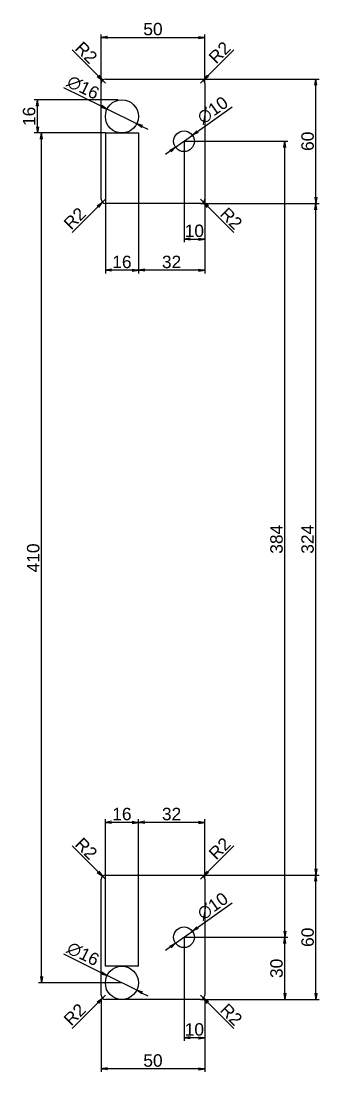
# Model space of a CAD drawing. Header units: inches. Extents: x -878 to 320, y -1900 to 282.
# Drawn here: x -469 to -325, y -1327 to -820 of the extents above; entities that cross this region are included whole.
import ezdxf

# ---------------------------------------------------------------- set-up
doc = ezdxf.new("R2010")
doc.units = ezdxf.units.IN
doc.header["$LTSCALE"] = 15
doc.header["$MEASUREMENT"] = 0
doc.header["$PDMODE"] = 3
doc.header["$PDSIZE"] = 5
doc.layers.add('DIM', color=5, linetype='Continuous', lineweight=13)
doc.styles.get("Standard").update_dxf_attribs({"font": 'arial.ttf'})
doc.dimstyles.new('DIM', dxfattribs={"dimscale": 1.5, "dimtxt": 4, "dimasz": 2, "dimexe": 1, "dimexo": 0, "dimtad": 1, "dimdsep": 46, "dimtxsty": 'Standard', "dimblk": 'OPEN', "dimcen": 0, "dimclrd": 5, "dimclre": 5, "dimclrt": 2, "dimazin": 2, "dimtfac": 1, "dimtix": 1, "dimtmove": 0, "dimatfit": 3, "dimldrblk": 'OPEN', "dimfxl": 1, "dimtolj": 1, "dimtzin": 0, "dimlwd": 25, "dimlwe": 25, "dimarcsym": 0})

# ---------------------------------------------------------------- blocks, each defined once
blk = doc.blocks.new('_Open')
at = {"color": 0, "linetype": 'Continuous', "lineweight": -2}
for p, q in [((-1, 0.17), (0, 0)), ((-1, -0.17), (0, 0)), ((0, 0), (-1, 0))]:
    blk.add_line(p, q, dxfattribs=at)
blk = doc.blocks.new('*D97')
at = {"layer": 'Defpoints', "color": 0, "transparency": 16777216}
for p in [(-389.95, -1261.69), (-379.95, -1291.69), (-389.95, -1310.17)]:
    blk.add_point(p, dxfattribs=at)
at = {"layer": 'DIM', "color": 5, "lineweight": 25, "transparency": 16777216}
for p, q in [((-389.95, -1261.69), (-389.95, -1311.67)), ((-379.95, -1291.69), (-379.95, -1311.67)), ((-382.95, -1310.17), (-386.95, -1310.17))]:
    blk.add_line(p, q, dxfattribs=at)
at = {"layer": 'DIM', "color": 5, "lineweight": 25, "transparency": 16777216, "xscale": 3, "yscale": 3, "zscale": 3, "rotation": 180}
blk.add_blockref('_Open', (-389.95, -1310.17), dxfattribs=at)
at = {"layer": 'DIM', "color": 5, "lineweight": 25, "transparency": 16777216, "xscale": 3, "yscale": 3, "zscale": 3}
blk.add_blockref('_Open', (-379.95, -1310.17), dxfattribs=at)
at = {"layer": 'DIM', "color": 2, "transparency": 16777216, "insert": (-384.95, -1306.17), "char_height": 6, "attachment_point": 5}
blk.add_mtext('\\A1;10', dxfattribs=at)
blk = doc.blocks.new('*D98')
at = {"layer": 'Defpoints', "color": 0, "transparency": 16777216}
for p in [(-429.95, -1291.69), (-379.95, -1291.69), (-429.95, -1325.17)]:
    blk.add_point(p, dxfattribs=at)
at = {"layer": 'DIM', "color": 5, "lineweight": 25, "transparency": 16777216}
for p, q in [((-429.95, -1291.69), (-429.95, -1326.67)), ((-379.95, -1291.69), (-379.95, -1326.67)), ((-382.95, -1325.17), (-426.95, -1325.17))]:
    blk.add_line(p, q, dxfattribs=at)
at = {"layer": 'DIM', "color": 5, "lineweight": 25, "transparency": 16777216, "xscale": 3, "yscale": 3, "zscale": 3, "rotation": 180}
blk.add_blockref('_Open', (-429.95, -1325.17), dxfattribs=at)
at = {"layer": 'DIM', "color": 5, "lineweight": 25, "transparency": 16777216, "xscale": 3, "yscale": 3, "zscale": 3}
blk.add_blockref('_Open', (-379.95, -1325.17), dxfattribs=at)
at = {"layer": 'DIM', "color": 2, "transparency": 16777216, "insert": (-404.95, -1321.17), "char_height": 6, "attachment_point": 5}
blk.add_mtext('\\A1;50', dxfattribs=at)
blk = doc.blocks.new('*D107')
at = {"layer": 'Defpoints', "color": 0, "transparency": 16777216}
for p in [(-385.87, -1258.79), (-394.02, -1264.59)]:
    blk.add_point(p, dxfattribs=at)
at = {"layer": 'DIM', "color": 5, "lineweight": 25, "transparency": 16777216}
for p, q in [((-366.73, -1245.18), (-383.43, -1257.06)), ((-394.02, -1264.59), (-385.87, -1258.79)), ((-396.47, -1266.33), (-398.91, -1268.07))]:
    blk.add_line(p, q, dxfattribs=at)
at = {"layer": 'DIM', "color": 5, "lineweight": 25, "transparency": 16777216, "xscale": 3, "yscale": 3, "zscale": 3}
for p, rotation in [((-385.87, -1258.79), 215.4098618019205), ((-394.02, -1264.59), 35.40986180192046)]:
    blk.add_blockref('_Open', p, dxfattribs=dict(at, rotation=rotation))
at = {"layer": 'DIM', "color": 2, "transparency": 16777216, "insert": (-376.06, -1246.71), "char_height": 6, "attachment_point": 5, "rotation": 35.4099}
blk.add_mtext('\\A1;∅10', dxfattribs=at)
blk = doc.blocks.new('*D108')
at = {"layer": 'Defpoints', "color": 0, "transparency": 16777216}
for p in [(-385.87, -874.79), (-394.02, -880.59)]:
    blk.add_point(p, dxfattribs=at)
at = {"layer": 'DIM', "color": 5, "lineweight": 25, "transparency": 16777216}
for p, q in [((-366.73, -861.18), (-383.43, -873.06)), ((-394.02, -880.59), (-385.87, -874.79)), ((-396.47, -882.33), (-398.91, -884.07))]:
    blk.add_line(p, q, dxfattribs=at)
at = {"layer": 'DIM', "color": 5, "lineweight": 25, "transparency": 16777216, "xscale": 3, "yscale": 3, "zscale": 3}
for p, rotation in [((-385.87, -874.79), 215.4098618019205), ((-394.02, -880.59), 35.40986180192046)]:
    blk.add_blockref('_Open', p, dxfattribs=dict(at, rotation=rotation))
at = {"layer": 'DIM', "color": 2, "transparency": 16777216, "insert": (-376.06, -862.71), "char_height": 6, "attachment_point": 5, "rotation": 35.4099}
blk.add_mtext('\\A1;∅10', dxfattribs=at)
blk = doc.blocks.new('*D109')
at = {"layer": 'Defpoints', "color": 0, "transparency": 16777216}
for p in [(-427.12, -862.14), (-412.78, -869.24)]:
    blk.add_point(p, dxfattribs=at)
at = {"layer": 'DIM', "color": 5, "lineweight": 25, "transparency": 16777216}
for p, q in [((-448.17, -851.71), (-429.81, -860.81)), ((-412.78, -869.24), (-427.12, -862.14)), ((-410.09, -870.58), (-407.4, -871.91))]:
    blk.add_line(p, q, dxfattribs=at)
at = {"layer": 'DIM', "color": 5, "lineweight": 25, "transparency": 16777216, "xscale": 3, "yscale": 3, "zscale": 3}
for p, rotation in [((-427.12, -862.14), 333.6423407419938), ((-412.78, -869.24), 153.6423407419939)]:
    blk.add_blockref('_Open', p, dxfattribs=dict(at, rotation=rotation))
at = {"layer": 'DIM', "color": 2, "transparency": 16777216, "insert": (-438.71, -851.74), "char_height": 6, "attachment_point": 5, "rotation": 333.6423}
blk.add_mtext('\\A1;∅16', dxfattribs=at)
blk = doc.blocks.new('*D110')
at = {"layer": 'Defpoints', "color": 0, "transparency": 16777216}
for p in [(-427.12, -1280.14), (-412.78, -1287.24)]:
    blk.add_point(p, dxfattribs=at)
at = {"layer": 'DIM', "color": 5, "lineweight": 25, "transparency": 16777216}
for p, q in [((-448.17, -1269.71), (-429.81, -1278.81)), ((-412.78, -1287.24), (-427.12, -1280.14)), ((-410.09, -1288.58), (-407.4, -1289.91))]:
    blk.add_line(p, q, dxfattribs=at)
at = {"layer": 'DIM', "color": 5, "lineweight": 25, "transparency": 16777216, "xscale": 3, "yscale": 3, "zscale": 3}
for p, rotation in [((-427.12, -1280.14), 333.6423407419952), ((-412.78, -1287.24), 153.6423407419952)]:
    blk.add_blockref('_Open', p, dxfattribs=dict(at, rotation=rotation))
at = {"layer": 'DIM', "color": 2, "transparency": 16777216, "insert": (-438.71, -1269.74), "char_height": 6, "attachment_point": 5, "rotation": 333.6423}
blk.add_mtext('\\A1;∅16', dxfattribs=at)
blk = doc.blocks.new('*D111')
at = {"layer": 'Defpoints', "color": 0, "transparency": 16777216}
for p in [(-429.36, -1232.28), (-427.95, -1233.69)]:
    blk.add_point(p, dxfattribs=at)
at = {"layer": 'DIM', "color": 5, "lineweight": 25, "transparency": 16777216}
for p, q in [((-444.03, -1217.61), (-431.48, -1230.16)), ((-427.95, -1233.69), (-429.36, -1232.28))]:
    blk.add_line(p, q, dxfattribs=at)
at = {"layer": 'DIM', "color": 5, "lineweight": 25, "transparency": 16777216, "xscale": 3, "yscale": 3, "zscale": 3, "rotation": 315}
blk.add_blockref('_Open', (-429.36, -1232.28), dxfattribs=at)
at = {"layer": 'DIM', "color": 2, "transparency": 16777216, "insert": (-437.18, -1218.88), "char_height": 6, "attachment_point": 5, "rotation": 315}
blk.add_mtext('\\A1;R2', dxfattribs=at)
blk = doc.blocks.new('*D112')
at = {"layer": 'Defpoints', "color": 0, "transparency": 16777216}
for p in [(-381.95, -1289.69), (-380.53, -1291.11)]:
    blk.add_point(p, dxfattribs=at)
at = {"layer": 'DIM', "color": 5, "lineweight": 25, "transparency": 16777216}
for p, q in [((-381.95, -1289.69), (-380.53, -1291.11)), ((-365.87, -1305.77), (-378.41, -1293.23))]:
    blk.add_line(p, q, dxfattribs=at)
at = {"layer": 'DIM', "color": 5, "lineweight": 25, "transparency": 16777216, "xscale": 3, "yscale": 3, "zscale": 3, "rotation": 135}
blk.add_blockref('_Open', (-380.53, -1291.11), dxfattribs=at)
at = {"layer": 'DIM', "color": 2, "transparency": 16777216, "insert": (-367.13, -1298.92), "char_height": 6, "attachment_point": 5, "rotation": 315}
blk.add_mtext('\\A1;R2', dxfattribs=at)
blk = doc.blocks.new('*D113')
at = {"layer": 'Defpoints', "color": 0, "transparency": 16777216}
for p in [(-429.36, -1291.11), (-427.95, -1289.69)]:
    blk.add_point(p, dxfattribs=at)
at = {"layer": 'DIM', "color": 5, "lineweight": 25, "transparency": 16777216}
for p, q in [((-427.95, -1289.69), (-429.36, -1291.11)), ((-444.03, -1305.77), (-431.48, -1293.23))]:
    blk.add_line(p, q, dxfattribs=at)
at = {"layer": 'DIM', "color": 5, "lineweight": 25, "transparency": 16777216, "xscale": 3, "yscale": 3, "zscale": 3, "rotation": 45}
blk.add_blockref('_Open', (-429.36, -1291.11), dxfattribs=at)
at = {"layer": 'DIM', "color": 2, "transparency": 16777216, "insert": (-442.76, -1298.92), "char_height": 6, "attachment_point": 5, "rotation": 45}
blk.add_mtext('\\A1;R2', dxfattribs=at)
blk = doc.blocks.new('*D114')
at = {"layer": 'Defpoints', "color": 0, "transparency": 16777216}
for p in [(-381.95, -1233.69), (-380.53, -1232.28)]:
    blk.add_point(p, dxfattribs=at)
at = {"layer": 'DIM', "color": 5, "lineweight": 25, "transparency": 16777216}
for p, q in [((-365.87, -1217.61), (-378.41, -1230.16)), ((-381.95, -1233.69), (-380.53, -1232.28))]:
    blk.add_line(p, q, dxfattribs=at)
at = {"layer": 'DIM', "color": 5, "lineweight": 25, "transparency": 16777216, "xscale": 3, "yscale": 3, "zscale": 3, "rotation": 225}
blk.add_blockref('_Open', (-380.53, -1232.28), dxfattribs=at)
at = {"layer": 'DIM', "color": 2, "transparency": 16777216, "insert": (-372.72, -1218.88), "char_height": 6, "attachment_point": 5, "rotation": 45}
blk.add_mtext('\\A1;R2', dxfattribs=at)
blk = doc.blocks.new('*D115')
at = {"layer": 'Defpoints', "color": 0, "transparency": 16777216}
for p in [(-429.36, -848.28), (-427.95, -849.69)]:
    blk.add_point(p, dxfattribs=at)
at = {"layer": 'DIM', "color": 5, "lineweight": 25, "transparency": 16777216}
for p, q in [((-444.03, -833.61), (-431.48, -846.16)), ((-427.95, -849.69), (-429.36, -848.28))]:
    blk.add_line(p, q, dxfattribs=at)
at = {"layer": 'DIM', "color": 5, "lineweight": 25, "transparency": 16777216, "xscale": 3, "yscale": 3, "zscale": 3, "rotation": 315}
blk.add_blockref('_Open', (-429.36, -848.28), dxfattribs=at)
at = {"layer": 'DIM', "color": 2, "transparency": 16777216, "insert": (-437.18, -834.88), "char_height": 6, "attachment_point": 5, "rotation": 315}
blk.add_mtext('\\A1;R2', dxfattribs=at)
blk = doc.blocks.new('*D116')
at = {"layer": 'Defpoints', "color": 0, "transparency": 16777216}
for p in [(-429.36, -907.11), (-427.95, -905.69)]:
    blk.add_point(p, dxfattribs=at)
at = {"layer": 'DIM', "color": 5, "lineweight": 25, "transparency": 16777216}
for p, q in [((-427.95, -905.69), (-429.36, -907.11)), ((-444.03, -921.77), (-431.48, -909.23))]:
    blk.add_line(p, q, dxfattribs=at)
at = {"layer": 'DIM', "color": 5, "lineweight": 25, "transparency": 16777216, "xscale": 3, "yscale": 3, "zscale": 3, "rotation": 45}
blk.add_blockref('_Open', (-429.36, -907.11), dxfattribs=at)
at = {"layer": 'DIM', "color": 2, "transparency": 16777216, "insert": (-442.76, -914.92), "char_height": 6, "attachment_point": 5, "rotation": 45}
blk.add_mtext('\\A1;R2', dxfattribs=at)
blk = doc.blocks.new('*D117')
at = {"layer": 'Defpoints', "color": 0, "transparency": 16777216}
for p in [(-381.95, -905.69), (-380.53, -907.11)]:
    blk.add_point(p, dxfattribs=at)
at = {"layer": 'DIM', "color": 5, "lineweight": 25, "transparency": 16777216}
for p, q in [((-381.95, -905.69), (-380.53, -907.11)), ((-365.87, -921.77), (-378.41, -909.23))]:
    blk.add_line(p, q, dxfattribs=at)
at = {"layer": 'DIM', "color": 5, "lineweight": 25, "transparency": 16777216, "xscale": 3, "yscale": 3, "zscale": 3, "rotation": 135}
blk.add_blockref('_Open', (-380.53, -907.11), dxfattribs=at)
at = {"layer": 'DIM', "color": 2, "transparency": 16777216, "insert": (-367.13, -914.92), "char_height": 6, "attachment_point": 5, "rotation": 315}
blk.add_mtext('\\A1;R2', dxfattribs=at)
blk = doc.blocks.new('*D118')
at = {"layer": 'Defpoints', "color": 0, "transparency": 16777216}
for p in [(-381.95, -849.69), (-380.53, -848.28)]:
    blk.add_point(p, dxfattribs=at)
at = {"layer": 'DIM', "color": 5, "lineweight": 25, "transparency": 16777216}
for p, q in [((-365.87, -833.61), (-378.41, -846.16)), ((-381.95, -849.69), (-380.53, -848.28))]:
    blk.add_line(p, q, dxfattribs=at)
at = {"layer": 'DIM', "color": 5, "lineweight": 25, "transparency": 16777216, "xscale": 3, "yscale": 3, "zscale": 3, "rotation": 225}
blk.add_blockref('_Open', (-380.53, -848.28), dxfattribs=at)
at = {"layer": 'DIM', "color": 2, "transparency": 16777216, "insert": (-372.72, -834.88), "char_height": 6, "attachment_point": 5, "rotation": 45}
blk.add_mtext('\\A1;R2', dxfattribs=at)
blk = doc.blocks.new('*D119')
at = {"layer": 'Defpoints', "color": 0, "transparency": 16777216}
for p in [(-389.95, -1261.69), (-341.22, -1261.69), (-381.95, -1291.69)]:
    blk.add_point(p, dxfattribs=at)
at = {"layer": 'DIM', "color": 5, "lineweight": 25, "transparency": 16777216}
for p, q in [((-389.95, -1261.69), (-339.72, -1261.69)), ((-341.22, -1288.69), (-341.22, -1264.69)), ((-381.95, -1291.69), (-339.72, -1291.69))]:
    blk.add_line(p, q, dxfattribs=at)
at = {"layer": 'DIM', "color": 5, "lineweight": 25, "transparency": 16777216, "xscale": 3, "yscale": 3, "zscale": 3}
for p, rotation in [((-341.22, -1261.69), 90), ((-341.22, -1291.69), 270)]:
    blk.add_blockref('_Open', p, dxfattribs=dict(at, rotation=rotation))
at = {"layer": 'DIM', "color": 2, "transparency": 16777216, "insert": (-345.23, -1276.69), "char_height": 6, "attachment_point": 5, "rotation": 90}
blk.add_mtext('\\A1;30', dxfattribs=at)
blk = doc.blocks.new('*D120')
at = {"layer": 'Defpoints', "color": 0, "transparency": 16777216}
for p in [(-389.95, -877.69), (-341.22, -877.69), (-389.95, -1261.69)]:
    blk.add_point(p, dxfattribs=at)
at = {"layer": 'DIM', "color": 5, "lineweight": 25, "transparency": 16777216}
for p, q in [((-389.95, -877.69), (-339.72, -877.69)), ((-341.22, -1258.69), (-341.22, -880.69)), ((-389.95, -1261.69), (-339.72, -1261.69))]:
    blk.add_line(p, q, dxfattribs=at)
at = {"layer": 'DIM', "color": 5, "lineweight": 25, "transparency": 16777216, "xscale": 3, "yscale": 3, "zscale": 3}
for p, rotation in [((-341.22, -877.69), 90), ((-341.22, -1261.69), 270)]:
    blk.add_blockref('_Open', p, dxfattribs=dict(at, rotation=rotation))
at = {"layer": 'DIM', "color": 2, "transparency": 16777216, "insert": (-345.23, -1069.69), "char_height": 6, "attachment_point": 5, "rotation": 90}
blk.add_mtext('\\A1;384', dxfattribs=at)
blk = doc.blocks.new('*D121')
at = {"layer": 'Defpoints', "color": 0, "transparency": 16777216}
for p in [(-381.95, -1231.69), (-326.22, -1231.69), (-381.95, -1291.69)]:
    blk.add_point(p, dxfattribs=at)
at = {"layer": 'DIM', "color": 5, "lineweight": 25, "transparency": 16777216}
for p, q in [((-381.95, -1231.69), (-324.72, -1231.69)), ((-326.22, -1288.69), (-326.22, -1234.69)), ((-381.95, -1291.69), (-324.72, -1291.69))]:
    blk.add_line(p, q, dxfattribs=at)
at = {"layer": 'DIM', "color": 5, "lineweight": 25, "transparency": 16777216, "xscale": 3, "yscale": 3, "zscale": 3}
for p, rotation in [((-326.22, -1231.69), 90), ((-326.22, -1291.69), 270)]:
    blk.add_blockref('_Open', p, dxfattribs=dict(at, rotation=rotation))
at = {"layer": 'DIM', "color": 2, "transparency": 16777216, "insert": (-330.22, -1261.69), "char_height": 6, "attachment_point": 5, "rotation": 90}
blk.add_mtext('\\A1;60', dxfattribs=at)
blk = doc.blocks.new('*D122')
at = {"layer": 'Defpoints', "color": 0, "transparency": 16777216}
for p in [(-381.95, -907.69), (-326.22, -907.69), (-381.95, -1231.69)]:
    blk.add_point(p, dxfattribs=at)
at = {"layer": 'DIM', "color": 5, "lineweight": 25, "transparency": 16777216}
for p, q in [((-381.95, -907.69), (-324.72, -907.69)), ((-326.22, -1228.69), (-326.22, -910.69)), ((-381.95, -1231.69), (-324.72, -1231.69))]:
    blk.add_line(p, q, dxfattribs=at)
at = {"layer": 'DIM', "color": 5, "lineweight": 25, "transparency": 16777216, "xscale": 3, "yscale": 3, "zscale": 3}
for p, rotation in [((-326.22, -907.69), 90), ((-326.22, -1231.69), 270)]:
    blk.add_blockref('_Open', p, dxfattribs=dict(at, rotation=rotation))
at = {"layer": 'DIM', "color": 2, "transparency": 16777216, "insert": (-330.23, -1069.69), "char_height": 6, "attachment_point": 5, "rotation": 90}
blk.add_mtext('\\A1;324', dxfattribs=at)
blk = doc.blocks.new('*D123')
at = {"layer": 'Defpoints', "color": 0, "transparency": 16777216}
for p in [(-381.95, -847.69), (-326.22, -847.69), (-381.95, -907.69)]:
    blk.add_point(p, dxfattribs=at)
at = {"layer": 'DIM', "color": 5, "lineweight": 25, "transparency": 16777216}
for p, q in [((-381.95, -847.69), (-324.72, -847.69)), ((-326.22, -904.69), (-326.22, -850.69)), ((-381.95, -907.69), (-324.72, -907.69))]:
    blk.add_line(p, q, dxfattribs=at)
at = {"layer": 'DIM', "color": 5, "lineweight": 25, "transparency": 16777216, "xscale": 3, "yscale": 3, "zscale": 3}
for p, rotation in [((-326.22, -847.69), 90), ((-326.22, -907.69), 270)]:
    blk.add_blockref('_Open', p, dxfattribs=dict(at, rotation=rotation))
at = {"layer": 'DIM', "color": 2, "transparency": 16777216, "insert": (-330.22, -877.69), "char_height": 6, "attachment_point": 5, "rotation": 90}
blk.add_mtext('\\A1;60', dxfattribs=at)
blk = doc.blocks.new('*D124')
at = {"layer": 'Defpoints', "color": 0, "transparency": 16777216}
for p in [(-458.77, -873.69), (-427.95, -873.69), (-419.95, -1283.69)]:
    blk.add_point(p, dxfattribs=at)
at = {"layer": 'DIM', "color": 5, "lineweight": 25, "transparency": 16777216}
for p, q in [((-427.95, -873.69), (-460.27, -873.69)), ((-458.77, -1280.69), (-458.77, -876.69)), ((-419.95, -1283.69), (-460.27, -1283.69))]:
    blk.add_line(p, q, dxfattribs=at)
at = {"layer": 'DIM', "color": 5, "lineweight": 25, "transparency": 16777216, "xscale": 3, "yscale": 3, "zscale": 3}
for p, rotation in [((-458.77, -873.69), 90), ((-458.77, -1283.69), 270)]:
    blk.add_blockref('_Open', p, dxfattribs=dict(at, rotation=rotation))
at = {"layer": 'DIM', "color": 2, "transparency": 16777216, "insert": (-462.77, -1078.69), "char_height": 6, "attachment_point": 5, "rotation": 90}
blk.add_mtext('\\A1;410', dxfattribs=at)
blk = doc.blocks.new('*D125')
at = {"layer": 'Defpoints', "color": 0, "transparency": 16777216}
for p in [(-460.77, -857.69), (-421.95, -857.69), (-429.95, -873.69)]:
    blk.add_point(p, dxfattribs=at)
at = {"layer": 'DIM', "color": 5, "lineweight": 25, "transparency": 16777216}
for p, q in [((-421.95, -857.69), (-462.27, -857.69)), ((-460.77, -870.69), (-460.77, -860.69)), ((-429.95, -873.69), (-462.27, -873.69))]:
    blk.add_line(p, q, dxfattribs=at)
at = {"layer": 'DIM', "color": 5, "lineweight": 25, "transparency": 16777216, "xscale": 3, "yscale": 3, "zscale": 3}
for p, rotation in [((-460.77, -857.69), 90), ((-460.77, -873.69), 270)]:
    blk.add_blockref('_Open', p, dxfattribs=dict(at, rotation=rotation))
at = {"layer": 'DIM', "color": 2, "transparency": 16777216, "insert": (-464.77, -865.69), "char_height": 6, "attachment_point": 5, "rotation": 90}
blk.add_mtext('\\A1;16', dxfattribs=at)
blk = doc.blocks.new('*D127')
at = {"layer": 'Defpoints', "color": 0, "transparency": 16777216}
for p in [(-389.95, -877.69), (-379.95, -905.69), (-379.95, -924.92)]:
    blk.add_point(p, dxfattribs=at)
at = {"layer": 'DIM', "color": 5, "lineweight": 25, "transparency": 16777216}
for p, q in [((-389.95, -877.69), (-389.95, -926.42)), ((-379.95, -905.69), (-379.95, -926.42)), ((-386.95, -924.92), (-382.95, -924.92))]:
    blk.add_line(p, q, dxfattribs=at)
at = {"layer": 'DIM', "color": 5, "lineweight": 25, "transparency": 16777216, "xscale": 3, "yscale": 3, "zscale": 3, "rotation": 180}
blk.add_blockref('_Open', (-389.95, -924.92), dxfattribs=at)
at = {"layer": 'DIM', "color": 5, "lineweight": 25, "transparency": 16777216, "xscale": 3, "yscale": 3, "zscale": 3}
blk.add_blockref('_Open', (-379.95, -924.92), dxfattribs=at)
at = {"layer": 'DIM', "color": 2, "transparency": 16777216, "insert": (-384.95, -920.92), "char_height": 6, "attachment_point": 5}
blk.add_mtext('\\A1;10', dxfattribs=at)
blk = doc.blocks.new('*D128')
at = {"layer": 'Defpoints', "color": 0, "transparency": 16777216}
for p in [(-379.95, -905.69), (-411.95, -907.69), (-411.95, -939.92)]:
    blk.add_point(p, dxfattribs=at)
at = {"layer": 'DIM', "color": 5, "lineweight": 25, "transparency": 16777216}
for p, q in [((-379.95, -905.69), (-379.95, -941.42)), ((-411.95, -907.69), (-411.95, -941.42)), ((-382.95, -939.92), (-408.95, -939.92))]:
    blk.add_line(p, q, dxfattribs=at)
at = {"layer": 'DIM', "color": 5, "lineweight": 25, "transparency": 16777216, "xscale": 3, "yscale": 3, "zscale": 3, "rotation": 180}
blk.add_blockref('_Open', (-411.95, -939.92), dxfattribs=at)
at = {"layer": 'DIM', "color": 5, "lineweight": 25, "transparency": 16777216, "xscale": 3, "yscale": 3, "zscale": 3}
blk.add_blockref('_Open', (-379.95, -939.92), dxfattribs=at)
at = {"layer": 'DIM', "color": 2, "transparency": 16777216, "insert": (-395.95, -935.92), "char_height": 6, "attachment_point": 5}
blk.add_mtext('\\A1;32', dxfattribs=at)
blk = doc.blocks.new('*D129')
at = {"layer": 'Defpoints', "color": 0, "transparency": 16777216}
for p in [(-427.95, -907.69), (-411.95, -907.69), (-427.95, -939.92)]:
    blk.add_point(p, dxfattribs=at)
at = {"layer": 'DIM', "color": 5, "lineweight": 25, "transparency": 16777216}
for p, q in [((-427.95, -907.69), (-427.95, -941.42)), ((-411.95, -907.69), (-411.95, -941.42)), ((-414.95, -939.92), (-424.95, -939.92))]:
    blk.add_line(p, q, dxfattribs=at)
at = {"layer": 'DIM', "color": 5, "lineweight": 25, "transparency": 16777216, "xscale": 3, "yscale": 3, "zscale": 3, "rotation": 180}
blk.add_blockref('_Open', (-427.95, -939.92), dxfattribs=at)
at = {"layer": 'DIM', "color": 5, "lineweight": 25, "transparency": 16777216, "xscale": 3, "yscale": 3, "zscale": 3}
blk.add_blockref('_Open', (-411.95, -939.92), dxfattribs=at)
at = {"layer": 'DIM', "color": 2, "transparency": 16777216, "insert": (-419.95, -935.92), "char_height": 6, "attachment_point": 5}
blk.add_mtext('\\A1;16', dxfattribs=at)
blk = doc.blocks.new('*D130')
at = {"layer": 'Defpoints', "color": 0, "transparency": 16777216}
for p in [(-411.95, -1206.25), (-411.95, -1231.69), (-379.95, -1233.69)]:
    blk.add_point(p, dxfattribs=at)
at = {"layer": 'DIM', "color": 5, "lineweight": 25, "transparency": 16777216}
for p, q in [((-411.95, -1231.69), (-411.95, -1204.75)), ((-382.95, -1206.25), (-408.95, -1206.25)), ((-379.95, -1233.69), (-379.95, -1204.75))]:
    blk.add_line(p, q, dxfattribs=at)
at = {"layer": 'DIM', "color": 5, "lineweight": 25, "transparency": 16777216, "xscale": 3, "yscale": 3, "zscale": 3, "rotation": 180}
blk.add_blockref('_Open', (-411.95, -1206.25), dxfattribs=at)
at = {"layer": 'DIM', "color": 5, "lineweight": 25, "transparency": 16777216, "xscale": 3, "yscale": 3, "zscale": 3}
blk.add_blockref('_Open', (-379.95, -1206.25), dxfattribs=at)
at = {"layer": 'DIM', "color": 2, "transparency": 16777216, "insert": (-395.95, -1202.25), "char_height": 6, "attachment_point": 5}
blk.add_mtext('\\A1;32', dxfattribs=at)
blk = doc.blocks.new('*D131')
at = {"layer": 'Defpoints', "color": 0, "transparency": 16777216}
for p in [(-427.95, -1206.25), (-427.95, -1231.69), (-411.95, -1231.69)]:
    blk.add_point(p, dxfattribs=at)
at = {"layer": 'DIM', "color": 5, "lineweight": 25, "transparency": 16777216}
for p, q in [((-427.95, -1231.69), (-427.95, -1204.75)), ((-414.95, -1206.25), (-424.95, -1206.25)), ((-411.95, -1231.69), (-411.95, -1204.75))]:
    blk.add_line(p, q, dxfattribs=at)
at = {"layer": 'DIM', "color": 5, "lineweight": 25, "transparency": 16777216, "xscale": 3, "yscale": 3, "zscale": 3, "rotation": 180}
blk.add_blockref('_Open', (-427.95, -1206.25), dxfattribs=at)
at = {"layer": 'DIM', "color": 5, "lineweight": 25, "transparency": 16777216, "xscale": 3, "yscale": 3, "zscale": 3}
blk.add_blockref('_Open', (-411.95, -1206.25), dxfattribs=at)
at = {"layer": 'DIM', "color": 2, "transparency": 16777216, "insert": (-419.95, -1202.25), "char_height": 6, "attachment_point": 5}
blk.add_mtext('\\A1;16', dxfattribs=at)
blk = doc.blocks.new('*D158')
at = {"layer": 'Defpoints', "color": 0, "transparency": 16777216}
for p in [(-379.95, -827.62), (-429.95, -849.69), (-379.95, -849.69)]:
    blk.add_point(p, dxfattribs=at)
at = {"layer": 'DIM', "color": 5, "lineweight": 25, "transparency": 16777216}
for p, q in [((-429.95, -849.69), (-429.95, -826.12)), ((-379.95, -849.69), (-379.95, -826.12)), ((-426.95, -827.62), (-382.95, -827.62))]:
    blk.add_line(p, q, dxfattribs=at)
at = {"layer": 'DIM', "color": 5, "lineweight": 25, "transparency": 16777216, "xscale": 3, "yscale": 3, "zscale": 3, "rotation": 180}
blk.add_blockref('_Open', (-429.95, -827.62), dxfattribs=at)
at = {"layer": 'DIM', "color": 5, "lineweight": 25, "transparency": 16777216, "xscale": 3, "yscale": 3, "zscale": 3}
blk.add_blockref('_Open', (-379.95, -827.62), dxfattribs=at)
at = {"layer": 'DIM', "color": 2, "transparency": 16777216, "insert": (-404.95, -823.61), "char_height": 6, "attachment_point": 5}
blk.add_mtext('\\A1;50', dxfattribs=at)

msp = doc.modelspace()

# ---------------------------------------------------------------- linework, layer by layer
for p, q in [((-429.949, -905.692), (-429.949, -849.692)), ((-427.949, -847.692), (-381.949, -847.692)), ((-379.949, -849.692), (-379.949, -905.692)), ((-381.949, -907.692), (-427.949, -907.692)), ((-427.949, -1231.692), (-381.949, -1231.692)), ((-429.949, -1289.692), (-429.949, -1233.692)), ((-379.949, -1233.692), (-379.949, -1289.692)), ((-381.949, -1291.692), (-427.949, -1291.692))]:
    msp.add_line(p, q)
at = {"color": 1}
for p, q in [((-427.949, -873.692), (-411.949, -873.692)), ((-427.949, -873.692), (-427.949, -907.692)), ((-411.949, -873.692), (-411.949, -907.692)), ((-427.949, -1275.692), (-427.949, -1231.692)), ((-411.949, -1275.692), (-411.949, -1231.692)), ((-411.949, -1275.692), (-427.949, -1275.692))]:
    msp.add_line(p, q, dxfattribs=at)
for centre in [(-419.949, -865.692), (-419.949, -1283.692)]:
    msp.add_circle(centre, 8, dxfattribs=at)
for centre in [(-389.949, -877.692), (-389.949, -1261.692)]:
    msp.add_circle(centre, 5)
for centre, start, end in [((-427.949, -849.692), 90, 180), ((-381.949, -849.692), 0, 90), ((-427.949, -905.692), 180, 270), ((-381.949, -905.692), 270, 0), ((-427.949, -1233.692), 90, 180), ((-381.949, -1233.692), 0, 90), ((-427.949, -1289.692), 180, 270), ((-381.949, -1289.692), 270, 0)]:
    msp.add_arc(centre, 2, start, end)

# ---------------------------------------------------------------- dimensions: what is measured, and where the dimension line sits
at = {"layer": 'DIM'}
for base, p1, p2, picture, middle in [((-379.949, -827.615), (-429.949, -849.692), (-379.949, -849.692), '*D158', (-404.949, -823.614)), ((-379.949, -924.921), (-389.949, -877.692), (-379.949, -905.692), '*D127', (-384.949, -920.92)), ((-411.949, -939.921), (-379.949, -905.692), (-411.949, -907.692), '*D128', (-395.949, -935.918)), ((-411.949, -1206.253), (-379.949, -1233.692), (-411.949, -1231.692), '*D130', (-395.949, -1202.25)), ((-389.949, -1310.172), (-379.949, -1291.692), (-389.949, -1261.692), '*D97', (-384.949, -1306.171)), ((-429.949, -1325.172), (-379.949, -1291.692), (-429.949, -1291.692), '*D98', (-404.949, -1321.171))]:
    dim = msp.add_linear_dim(base=base, p1=p1, p2=p2, dimstyle='DIM', dxfattribs=at)
    dim.commit()
    dim.dimension.update_dxf_attribs({"geometry": picture, "text_midpoint": middle})
for center, mpoint, picture, middle in [((-427.949, -849.692), (-429.363, -848.277), '*D115', (-439.97, -837.671)), ((-381.949, -849.692), (-380.535, -848.277), '*D118', (-369.928, -837.671)), ((-427.949, -905.692), (-429.363, -907.106), '*D116', (-439.97, -917.712)), ((-381.949, -905.692), (-380.535, -907.106), '*D117', (-369.928, -917.712)), ((-427.949, -1233.692), (-429.363, -1232.277), '*D111', (-439.97, -1221.671)), ((-381.949, -1233.692), (-380.535, -1232.277), '*D114', (-369.928, -1221.671)), ((-427.949, -1289.692), (-429.363, -1291.106), '*D113', (-439.97, -1301.712)), ((-381.949, -1289.692), (-380.535, -1291.106), '*D112', (-369.928, -1301.712))]:
    dim = msp.add_radius_dim(center=center, mpoint=mpoint, dimstyle='DIM', dxfattribs=at)
    dim.commit()
    dim.dimension.update_dxf_attribs({"geometry": picture, "text_midpoint": middle, "dimtype": 164})
for p1, p2, picture, middle in [((-412.78, -869.243), (-427.117, -862.14), '*D109', (-440.558, -855.48)), ((-394.024, -880.589), (-385.874, -874.794), '*D108', (-373.648, -866.103)), ((-394.024, -1264.589), (-385.874, -1258.794), '*D107', (-373.648, -1250.103)), ((-412.78, -1287.243), (-427.117, -1280.14), '*D110', (-440.558, -1273.48))]:
    dim = msp.add_diameter_dim_2p(p1=p1, p2=p2, dimstyle='DIM', dxfattribs=at)
    dim.commit()
    dim.dimension.update_dxf_attribs({"geometry": picture, "text_midpoint": middle, "dimtype": 163})
for base, p1, p2, picture, middle in [((-326.222, -847.692), (-381.949, -907.692), (-381.949, -847.692), '*D123', (-330.223, -877.692)), ((-460.769, -857.692), (-429.949, -873.692), (-421.949, -857.692), '*D125', (-464.77, -865.692)), ((-341.222, -877.692), (-389.949, -1261.692), (-389.949, -877.692), '*D120', (-345.225, -1069.692)), ((-326.222, -907.692), (-381.949, -1231.692), (-381.949, -907.692), '*D122', (-330.225, -1069.692))]:
    dim = msp.add_linear_dim(base=base, p1=p1, p2=p2, angle=90, dimstyle='DIM', override={"dimtmove": 1}, dxfattribs=at)
    dim.commit()
    dim.dimension.update_dxf_attribs({"geometry": picture, "text_midpoint": middle})
for base, p1, p2, picture, middle in [((-458.769, -873.692), (-419.949, -1283.692), (-427.949, -873.692), '*D124', (-462.77, -1078.692)), ((-326.222, -1231.692), (-381.949, -1291.692), (-381.949, -1231.692), '*D121', (-330.223, -1261.692)), ((-341.222, -1261.692), (-381.949, -1291.692), (-389.949, -1261.692), '*D119', (-345.225, -1276.692))]:
    dim = msp.add_linear_dim(base=base, p1=p1, p2=p2, angle=90, dimstyle='DIM', dxfattribs=at)
    dim.commit()
    dim.dimension.update_dxf_attribs({"geometry": picture, "text_midpoint": middle})
for base, p1, p2, picture, middle in [((-427.949, -939.921), (-411.949, -907.692), (-427.949, -907.692), '*D129', (-419.949, -935.92)), ((-427.949, -1206.253), (-411.949, -1231.692), (-427.949, -1231.692), '*D131', (-419.949, -1202.252))]:
    dim = msp.add_linear_dim(base=base, p1=p1, p2=p2, dimstyle='DIM', override={"dimtmove": 1}, dxfattribs=at)
    dim.commit()
    dim.dimension.update_dxf_attribs({"geometry": picture, "text_midpoint": middle})

doc.saveas('drawing.dxf')
